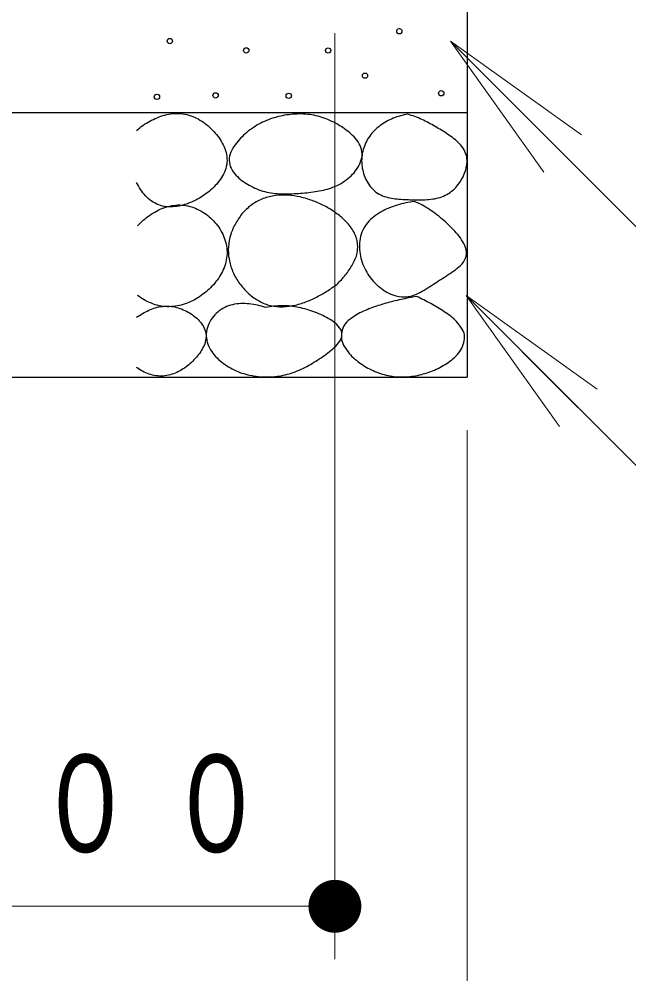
# Model space of a CAD drawing. Units: millimetres on the paper, scale 1:50. Extents: x 35 to 420, y -297 to 267.
# Drawn here: x 353.53 to 365.06, y -197.21 to -179.16 of the extents above; entities that cross this region are included whole.
import ezdxf

# ---------------------------------------------------------------- set-up
doc = ezdxf.new("R2010")
doc.units = ezdxf.units.MM
doc.layers.add('1_20', color=7, linetype='Continuous', lineweight=13)
doc.styles.add('ＭＳ ゴシック', font='')
doc.styles.get('ＭＳ ゴシック').set_extended_font_data('MS Gothic')

# ---------------------------------------------------------------- blocks, each defined once
blk = doc.blocks.new('filled_dot')
at = {"color": 0, "linetype": 'Continuous', "lineweight": -2, "const_width": 1.25}
blk.add_lwpolyline([(-0.625, 0, 1), (0.625, 0, 1)], format="xyb", close=True, dxfattribs=at)

msp = doc.modelspace()

# ---------------------------------------------------------------- linework, layer by layer
at = {"layer": '1_20', "lineweight": 25}
for p, q in [((362.003, -178.429), (362.003, -185.929)), ((342.003, -180.929), (362.003, -180.929)), ((342.003, -185.929), (362.003, -185.929))]:
    msp.add_line(p, q, dxfattribs=at)
at = {"layer": '1_20'}
for p, q in [((359.503, -179.429), (359.503, -196.929)), ((361.689, -179.579), (363.81, -181.7)), ((361.689, -179.579), (364.164, -181.346)), ((363.457, -182.054), (361.689, -179.579)), ((361.985, -184.388), (364.106, -186.509)), ((361.985, -184.388), (364.46, -186.156)), ((363.752, -186.863), (361.985, -184.388)), ((362.003, -186.929), (362.003, -206.929)), ((359.503, -195.929), (344.503, -195.929))]:
    msp.add_line(p, q, dxfattribs=at)
for points in [[(361.689, -179.579), (366.527, -184.417), (390.527, -184.417)], [(361.985, -184.388), (369.669, -192.072), (375.669, -192.072)]]:
    msp.add_lwpolyline(points, dxfattribs=at)
at = {"layer": '1_20', "lineweight": 25}
for centre in [(360.722, -179.391), (356.382, -179.576), (357.828, -179.752), (359.375, -179.755), (360.072, -180.23), (356.139, -180.63), (357.247, -180.603), (358.631, -180.611), (361.514, -180.563)]:
    msp.add_circle(centre, 0.05, dxfattribs=at)
for points, knots in [([(355.753, -181.264), (355.792, -181.232), (355.832, -181.2), (355.874, -181.171), (355.916, -181.142), (355.96, -181.115), (356.005, -181.09), (356.049, -181.066), (356.096, -181.044), (356.143, -181.024), (356.19, -181.005), (356.239, -180.988), (356.288, -180.975), (356.337, -180.963), (356.388, -180.953), (356.439, -180.948), (356.489, -180.943), (356.541, -180.941), (356.592, -180.946), (356.642, -180.95), (356.693, -180.96), (356.742, -180.975), (356.791, -180.989), (356.839, -181.008), (356.884, -181.031), (356.93, -181.054), (356.974, -181.081), (357.016, -181.11), (357.057, -181.139), (357.097, -181.172), (357.135, -181.206), (357.173, -181.24), (357.209, -181.277), (357.242, -181.316), (357.275, -181.354), (357.306, -181.395), (357.334, -181.438), (357.362, -181.481), (357.387, -181.526), (357.407, -181.573), (357.427, -181.619), (357.444, -181.669), (357.453, -181.718), (357.462, -181.768), (357.466, -181.821), (357.462, -181.871), (357.457, -181.921), (357.444, -181.972), (357.427, -182.02), (357.41, -182.068), (357.386, -182.114), (357.359, -182.157), (357.333, -182.2), (357.301, -182.241), (357.268, -182.28), (357.234, -182.318), (357.198, -182.354), (357.159, -182.388), (357.121, -182.422), (357.081, -182.453), (357.039, -182.483), (356.997, -182.512), (356.953, -182.539), (356.908, -182.563), (356.863, -182.587), (356.817, -182.61), (356.77, -182.629), (356.723, -182.648), (356.674, -182.665), (356.625, -182.678), (356.575, -182.69), (356.525, -182.701), (356.474, -182.706), (356.424, -182.71), (356.371, -182.712), (356.321, -182.707), (356.271, -182.701), (356.219, -182.691), (356.172, -182.674), (356.124, -182.656), (356.078, -182.631), (356.037, -182.603), (355.995, -182.574), (355.957, -182.538), (355.922, -182.501), (355.888, -182.463), (355.857, -182.422), (355.828, -182.38), (355.8, -182.337), (355.776, -182.292), (355.753, -182.247)], [0, 0, 0, 0, 1, 1, 1, 2, 2, 2, 3, 3, 3, 4, 4, 4, 5, 5, 5, 6, 6, 6, 7, 7, 7, 8, 8, 8, 9, 9, 9, 10, 10, 10, 11, 11, 11, 12, 12, 12, 13, 13, 13, 14, 14, 14, 15, 15, 15, 16, 16, 16, 17, 17, 17, 18, 18, 18, 19, 19, 19, 20, 20, 20, 21, 21, 21, 22, 22, 22, 23, 23, 23, 24, 24, 24, 25, 25, 25, 26, 26, 26, 27, 27, 27, 28, 28, 28, 29, 29, 29, 30, 30, 30, 30]), ([(358.909, -180.955), (358.962, -180.959), (359.015, -180.963), (359.067, -180.972), (359.12, -180.981), (359.172, -180.993), (359.222, -181.008), (359.273, -181.023), (359.323, -181.041), (359.372, -181.061), (359.421, -181.082), (359.469, -181.105), (359.516, -181.13), (359.563, -181.155), (359.609, -181.182), (359.653, -181.211), (359.697, -181.241), (359.74, -181.272), (359.78, -181.307), (359.82, -181.341), (359.86, -181.378), (359.893, -181.419), (359.926, -181.46), (359.959, -181.504), (359.979, -181.552), (360, -181.6), (360.016, -181.654), (360.017, -181.706), (360.019, -181.757), (360.006, -181.812), (359.988, -181.861), (359.971, -181.911), (359.943, -181.958), (359.913, -182.001), (359.883, -182.045), (359.848, -182.085), (359.81, -182.123), (359.772, -182.16), (359.731, -182.194), (359.687, -182.224), (359.644, -182.254), (359.597, -182.28), (359.549, -182.303), (359.501, -182.326), (359.451, -182.344), (359.401, -182.361), (359.351, -182.377), (359.299, -182.39), (359.247, -182.401), (359.195, -182.412), (359.142, -182.421), (359.09, -182.428), (359.037, -182.435), (358.985, -182.441), (358.932, -182.445), (358.879, -182.45), (358.826, -182.454), (358.773, -182.458), (358.72, -182.461), (358.667, -182.464), (358.614, -182.465), (358.561, -182.466), (358.507, -182.466), (358.455, -182.463), (358.402, -182.46), (358.348, -182.455), (358.296, -182.446), (358.244, -182.437), (358.192, -182.426), (358.141, -182.41), (358.09, -182.395), (358.04, -182.377), (357.992, -182.355), (357.943, -182.334), (357.896, -182.31), (357.85, -182.282), (357.805, -182.255), (357.76, -182.225), (357.72, -182.192), (357.679, -182.158), (357.638, -182.122), (357.606, -182.08), (357.573, -182.039), (357.541, -181.993), (357.525, -181.944), (357.508, -181.895), (357.501, -181.839), (357.506, -181.788), (357.511, -181.736), (357.532, -181.684), (357.554, -181.637), (357.577, -181.589), (357.609, -181.545), (357.641, -181.503), (357.673, -181.461), (357.709, -181.422), (357.747, -181.385), (357.785, -181.347), (357.825, -181.312), (357.866, -181.279), (357.908, -181.247), (357.952, -181.216), (357.996, -181.188), (358.041, -181.16), (358.088, -181.134), (358.136, -181.111), (358.184, -181.088), (358.233, -181.067), (358.283, -181.049), (358.333, -181.031), (358.384, -181.016), (358.435, -181.003), (358.487, -180.991), (358.539, -180.981), (358.591, -180.973), (358.644, -180.965), (358.697, -180.96), (358.75, -180.957), (358.803, -180.954), (358.856, -180.954), (358.909, -180.955)], [0, 0, 0, 0, 1, 1, 1, 2, 2, 2, 3, 3, 3, 4, 4, 4, 5, 5, 5, 6, 6, 6, 7, 7, 7, 8, 8, 8, 9, 9, 9, 10, 10, 10, 11, 11, 11, 12, 12, 12, 13, 13, 13, 14, 14, 14, 15, 15, 15, 16, 16, 16, 17, 17, 17, 18, 18, 18, 19, 19, 19, 20, 20, 20, 21, 21, 21, 22, 22, 22, 23, 23, 23, 24, 24, 24, 25, 25, 25, 26, 26, 26, 27, 27, 27, 28, 28, 28, 29, 29, 29, 30, 30, 30, 31, 31, 31, 32, 32, 32, 33, 33, 33, 34, 34, 34, 35, 35, 35, 36, 36, 36, 37, 37, 37, 38, 38, 38, 39, 39, 39, 40, 40, 40, 40]), ([(360.88, -180.959), (360.925, -180.973), (360.971, -180.987), (361.015, -181.004), (361.059, -181.02), (361.103, -181.039), (361.146, -181.059), (361.189, -181.078), (361.231, -181.1), (361.273, -181.122), (361.315, -181.144), (361.356, -181.167), (361.397, -181.19), (361.438, -181.214), (361.479, -181.238), (361.519, -181.263), (361.559, -181.288), (361.6, -181.313), (361.639, -181.339), (361.678, -181.365), (361.717, -181.392), (361.754, -181.422), (361.791, -181.451), (361.828, -181.482), (361.859, -181.517), (361.891, -181.551), (361.923, -181.588), (361.945, -181.629), (361.968, -181.67), (361.986, -181.716), (361.995, -181.761), (362.004, -181.807), (362.004, -181.856), (361.999, -181.903), (361.995, -181.949), (361.983, -181.996), (361.968, -182.041), (361.953, -182.086), (361.934, -182.129), (361.911, -182.171), (361.889, -182.212), (361.863, -182.252), (361.834, -182.289), (361.805, -182.326), (361.772, -182.362), (361.737, -182.393), (361.702, -182.424), (361.663, -182.452), (361.622, -182.475), (361.581, -182.498), (361.536, -182.516), (361.491, -182.53), (361.446, -182.545), (361.399, -182.554), (361.353, -182.561), (361.306, -182.569), (361.259, -182.572), (361.212, -182.574), (361.164, -182.577), (361.117, -182.577), (361.07, -182.577), (361.022, -182.577), (360.975, -182.576), (360.928, -182.574), (360.881, -182.573), (360.833, -182.572), (360.786, -182.569), (360.739, -182.566), (360.691, -182.563), (360.645, -182.557), (360.598, -182.551), (360.551, -182.543), (360.505, -182.531), (360.46, -182.519), (360.414, -182.505), (360.372, -182.484), (360.329, -182.464), (360.288, -182.438), (360.252, -182.408), (360.216, -182.378), (360.184, -182.342), (360.156, -182.304), (360.128, -182.266), (360.105, -182.224), (360.085, -182.182), (360.065, -182.139), (360.049, -182.094), (360.037, -182.048), (360.025, -182.003), (360.016, -181.956), (360.012, -181.909), (360.008, -181.862), (360.008, -181.814), (360.012, -181.767), (360.016, -181.72), (360.025, -181.673), (360.038, -181.628), (360.051, -181.582), (360.068, -181.538), (360.088, -181.495), (360.109, -181.453), (360.133, -181.412), (360.161, -181.373), (360.188, -181.335), (360.219, -181.299), (360.252, -181.265), (360.286, -181.232), (360.322, -181.201), (360.36, -181.173), (360.398, -181.145), (360.438, -181.12), (360.48, -181.097), (360.521, -181.074), (360.564, -181.054), (360.608, -181.036), (360.651, -181.018), (360.696, -181.003), (360.742, -180.99), (360.787, -180.977), (360.834, -180.968), (360.88, -180.959)], [0, 0, 0, 0, 1, 1, 1, 2, 2, 2, 3, 3, 3, 4, 4, 4, 5, 5, 5, 6, 6, 6, 7, 7, 7, 8, 8, 8, 9, 9, 9, 10, 10, 10, 11, 11, 11, 12, 12, 12, 13, 13, 13, 14, 14, 14, 15, 15, 15, 16, 16, 16, 17, 17, 17, 18, 18, 18, 19, 19, 19, 20, 20, 20, 21, 21, 21, 22, 22, 22, 23, 23, 23, 24, 24, 24, 25, 25, 25, 26, 26, 26, 27, 27, 27, 28, 28, 28, 29, 29, 29, 30, 30, 30, 31, 31, 31, 32, 32, 32, 33, 33, 33, 34, 34, 34, 35, 35, 35, 36, 36, 36, 37, 37, 37, 38, 38, 38, 39, 39, 39, 40, 40, 40, 40]), ([(359.544, -184.171), (359.48, -184.217), (359.416, -184.264), (359.35, -184.305), (359.283, -184.347), (359.214, -184.386), (359.144, -184.421), (359.074, -184.456), (359.001, -184.489), (358.927, -184.515), (358.853, -184.541), (358.776, -184.564), (358.699, -184.577), (358.622, -184.591), (358.542, -184.6), (358.464, -184.597), (358.386, -184.593), (358.306, -184.581), (358.232, -184.559), (358.157, -184.536), (358.085, -184.5), (358.018, -184.459), (357.952, -184.418), (357.889, -184.367), (357.833, -184.312), (357.777, -184.258), (357.726, -184.196), (357.682, -184.131), (357.638, -184.067), (357.599, -183.997), (357.569, -183.924), (357.539, -183.852), (357.515, -183.775), (357.502, -183.698), (357.489, -183.621), (357.485, -183.541), (357.49, -183.463), (357.496, -183.385), (357.512, -183.306), (357.535, -183.231), (357.558, -183.157), (357.591, -183.083), (357.629, -183.015), (357.667, -182.947), (357.713, -182.881), (357.765, -182.822), (357.817, -182.764), (357.876, -182.709), (357.94, -182.664), (358.004, -182.619), (358.076, -182.582), (358.148, -182.554), (358.221, -182.526), (358.3, -182.508), (358.377, -182.497), (358.455, -182.487), (358.535, -182.485), (358.613, -182.49), (358.691, -182.494), (358.77, -182.507), (358.847, -182.523), (358.924, -182.54), (359, -182.563), (359.074, -182.59), (359.147, -182.617), (359.22, -182.648), (359.29, -182.684), (359.36, -182.72), (359.429, -182.76), (359.493, -182.805), (359.558, -182.849), (359.621, -182.898), (359.677, -182.953), (359.733, -183.008), (359.788, -183.067), (359.829, -183.133), (359.87, -183.199), (359.908, -183.273), (359.924, -183.348), (359.939, -183.423), (359.938, -183.507), (359.923, -183.583), (359.909, -183.658), (359.873, -183.732), (359.836, -183.801), (359.8, -183.87), (359.752, -183.935), (359.703, -183.996), (359.655, -184.058), (359.599, -184.115), (359.544, -184.171)], [0, 0, 0, 0, 1, 1, 1, 2, 2, 2, 3, 3, 3, 4, 4, 4, 5, 5, 5, 6, 6, 6, 7, 7, 7, 8, 8, 8, 9, 9, 9, 10, 10, 10, 11, 11, 11, 12, 12, 12, 13, 13, 13, 14, 14, 14, 15, 15, 15, 16, 16, 16, 17, 17, 17, 18, 18, 18, 19, 19, 19, 20, 20, 20, 21, 21, 21, 22, 22, 22, 23, 23, 23, 24, 24, 24, 25, 25, 25, 26, 26, 26, 27, 27, 27, 28, 28, 28, 29, 29, 29, 30, 30, 30, 30]), ([(361.007, -182.607), (361.057, -182.63), (361.108, -182.653), (361.157, -182.679), (361.205, -182.705), (361.253, -182.734), (361.299, -182.765), (361.345, -182.795), (361.389, -182.829), (361.433, -182.862), (361.477, -182.896), (361.519, -182.932), (361.561, -182.968), (361.603, -183.005), (361.644, -183.042), (361.683, -183.081), (361.723, -183.12), (361.762, -183.159), (361.798, -183.201), (361.834, -183.243), (361.87, -183.286), (361.899, -183.332), (361.929, -183.379), (361.96, -183.428), (361.975, -183.48), (361.989, -183.532), (361.999, -183.592), (361.988, -183.643), (361.976, -183.694), (361.941, -183.744), (361.907, -183.786), (361.872, -183.829), (361.826, -183.863), (361.783, -183.897), (361.739, -183.931), (361.692, -183.961), (361.646, -183.991), (361.6, -184.022), (361.553, -184.05), (361.506, -184.081), (361.46, -184.111), (361.414, -184.142), (361.367, -184.172), (361.321, -184.202), (361.275, -184.234), (361.228, -184.262), (361.18, -184.291), (361.133, -184.32), (361.083, -184.343), (361.033, -184.365), (360.98, -184.387), (360.927, -184.399), (360.873, -184.41), (360.816, -184.415), (360.762, -184.411), (360.707, -184.407), (360.652, -184.392), (360.6, -184.374), (360.549, -184.355), (360.499, -184.329), (360.452, -184.301), (360.405, -184.272), (360.36, -184.238), (360.318, -184.202), (360.277, -184.166), (360.238, -184.125), (360.202, -184.083), (360.167, -184.041), (360.135, -183.995), (360.107, -183.947), (360.079, -183.9), (360.054, -183.85), (360.034, -183.798), (360.014, -183.747), (359.998, -183.693), (359.987, -183.639), (359.976, -183.585), (359.968, -183.53), (359.967, -183.474), (359.966, -183.419), (359.97, -183.363), (359.98, -183.309), (359.991, -183.255), (360.007, -183.201), (360.03, -183.151), (360.053, -183.102), (360.085, -183.054), (360.119, -183.012), (360.154, -182.969), (360.196, -182.931), (360.239, -182.897), (360.282, -182.862), (360.329, -182.832), (360.377, -182.805), (360.425, -182.777), (360.475, -182.754), (360.526, -182.732), (360.577, -182.711), (360.63, -182.692), (360.682, -182.676), (360.735, -182.66), (360.789, -182.646), (360.843, -182.635), (360.897, -182.623), (360.952, -182.615), (361.007, -182.607)], [0, 0, 0, 0, 1, 1, 1, 2, 2, 2, 3, 3, 3, 4, 4, 4, 5, 5, 5, 6, 6, 6, 7, 7, 7, 8, 8, 8, 9, 9, 9, 10, 10, 10, 11, 11, 11, 12, 12, 12, 13, 13, 13, 14, 14, 14, 15, 15, 15, 16, 16, 16, 17, 17, 17, 18, 18, 18, 19, 19, 19, 20, 20, 20, 21, 21, 21, 22, 22, 22, 23, 23, 23, 24, 24, 24, 25, 25, 25, 26, 26, 26, 27, 27, 27, 28, 28, 28, 29, 29, 29, 30, 30, 30, 31, 31, 31, 32, 32, 32, 33, 33, 33, 34, 34, 34, 35, 35, 35, 35]), ([(355.769, -183.07), (355.804, -183.034), (355.84, -182.997), (355.879, -182.964), (355.917, -182.931), (355.957, -182.899), (355.999, -182.87), (356.041, -182.841), (356.085, -182.813), (356.13, -182.79), (356.175, -182.766), (356.221, -182.744), (356.269, -182.727), (356.317, -182.71), (356.367, -182.695), (356.417, -182.687), (356.467, -182.678), (356.518, -182.673), (356.569, -182.674), (356.62, -182.675), (356.671, -182.681), (356.721, -182.692), (356.771, -182.703), (356.82, -182.718), (356.867, -182.737), (356.914, -182.757), (356.96, -182.78), (357.003, -182.807), (357.047, -182.833), (357.089, -182.863), (357.127, -182.896), (357.166, -182.929), (357.203, -182.966), (357.236, -183.004), (357.269, -183.042), (357.3, -183.084), (357.327, -183.127), (357.354, -183.17), (357.378, -183.216), (357.398, -183.263), (357.417, -183.309), (357.434, -183.359), (357.445, -183.408), (357.456, -183.458), (357.463, -183.509), (357.464, -183.56), (357.464, -183.61), (357.46, -183.662), (357.45, -183.712), (357.441, -183.762), (357.425, -183.811), (357.407, -183.859), (357.389, -183.906), (357.366, -183.952), (357.34, -183.996), (357.315, -184.04), (357.285, -184.083), (357.254, -184.123), (357.223, -184.163), (357.188, -184.201), (357.152, -184.237), (357.117, -184.273), (357.078, -184.308), (357.038, -184.339), (356.998, -184.371), (356.957, -184.401), (356.913, -184.428), (356.87, -184.454), (356.825, -184.479), (356.779, -184.5), (356.732, -184.522), (356.684, -184.54), (356.636, -184.555), (356.587, -184.57), (356.537, -184.581), (356.487, -184.588), (356.436, -184.595), (356.385, -184.599), (356.334, -184.597), (356.283, -184.595), (356.232, -184.589), (356.182, -184.578), (356.132, -184.567), (356.083, -184.552), (356.036, -184.533), (355.988, -184.515), (355.942, -184.492), (355.897, -184.468), (355.853, -184.443), (355.811, -184.414), (355.769, -184.385)], [0, 0, 0, 0, 1, 1, 1, 2, 2, 2, 3, 3, 3, 4, 4, 4, 5, 5, 5, 6, 6, 6, 7, 7, 7, 8, 8, 8, 9, 9, 9, 10, 10, 10, 11, 11, 11, 12, 12, 12, 13, 13, 13, 14, 14, 14, 15, 15, 15, 16, 16, 16, 17, 17, 17, 18, 18, 18, 19, 19, 19, 20, 20, 20, 21, 21, 21, 22, 22, 22, 23, 23, 23, 24, 24, 24, 25, 25, 25, 26, 26, 26, 27, 27, 27, 28, 28, 28, 29, 29, 29, 30, 30, 30, 30]), ([(361.048, -184.403), (361.138, -184.446), (361.228, -184.489), (361.315, -184.537), (361.402, -184.585), (361.49, -184.634), (361.571, -184.691), (361.652, -184.748), (361.738, -184.805), (361.802, -184.879), (361.865, -184.952), (361.939, -185.043), (361.952, -185.132), (361.966, -185.221), (361.93, -185.332), (361.884, -185.415), (361.838, -185.498), (361.754, -185.567), (361.677, -185.628), (361.6, -185.689), (361.51, -185.737), (361.42, -185.779), (361.33, -185.821), (361.235, -185.854), (361.139, -185.878), (361.043, -185.901), (360.943, -185.918), (360.844, -185.922), (360.745, -185.927), (360.644, -185.922), (360.547, -185.905), (360.45, -185.888), (360.352, -185.858), (360.261, -185.82), (360.17, -185.782), (360.08, -185.734), (360, -185.677), (359.919, -185.621), (359.838, -185.556), (359.776, -185.48), (359.715, -185.405), (359.645, -185.313), (359.63, -185.223), (359.614, -185.133), (359.636, -185.019), (359.683, -184.941), (359.73, -184.862), (359.828, -184.804), (359.911, -184.751), (359.994, -184.699), (360.089, -184.662), (360.182, -184.626), (360.274, -184.589), (360.37, -184.561), (360.465, -184.533), (360.561, -184.506), (360.658, -184.483), (360.755, -184.461), (360.852, -184.439), (360.95, -184.421), (361.048, -184.403)], [0, 0, 0, 0, 1, 1, 1, 2, 2, 2, 3, 3, 3, 4, 4, 4, 5, 5, 5, 6, 6, 6, 7, 7, 7, 8, 8, 8, 9, 9, 9, 10, 10, 10, 11, 11, 11, 12, 12, 12, 13, 13, 13, 14, 14, 14, 15, 15, 15, 16, 16, 16, 17, 17, 17, 18, 18, 18, 19, 19, 19, 20, 20, 20, 20]), ([(355.753, -184.797), (355.79, -184.772), (355.827, -184.747), (355.866, -184.725), (355.905, -184.703), (355.945, -184.682), (355.986, -184.664), (356.027, -184.646), (356.069, -184.63), (356.112, -184.617), (356.155, -184.605), (356.199, -184.595), (356.243, -184.59), (356.288, -184.585), (356.333, -184.584), (356.378, -184.587), (356.422, -184.59), (356.467, -184.598), (356.51, -184.609), (356.553, -184.62), (356.596, -184.635), (356.637, -184.653), (356.678, -184.671), (356.718, -184.691), (356.756, -184.715), (356.794, -184.738), (356.831, -184.765), (356.865, -184.794), (356.899, -184.823), (356.932, -184.854), (356.96, -184.889), (356.987, -184.924), (357.014, -184.962), (357.032, -185.002), (357.049, -185.043), (357.063, -185.088), (357.067, -185.131), (357.07, -185.175), (357.063, -185.222), (357.052, -185.264), (357.041, -185.307), (357.021, -185.349), (357, -185.388), (356.979, -185.427), (356.953, -185.465), (356.927, -185.5), (356.9, -185.536), (356.87, -185.57), (356.839, -185.602), (356.808, -185.635), (356.775, -185.666), (356.741, -185.694), (356.707, -185.723), (356.67, -185.75), (356.633, -185.774), (356.595, -185.798), (356.556, -185.82), (356.515, -185.838), (356.474, -185.857), (356.432, -185.873), (356.389, -185.884), (356.346, -185.896), (356.301, -185.904), (356.256, -185.907), (356.212, -185.909), (356.166, -185.908), (356.122, -185.901), (356.078, -185.895), (356.034, -185.883), (355.992, -185.869), (355.949, -185.855), (355.908, -185.837), (355.868, -185.816), (355.828, -185.796), (355.791, -185.772), (355.753, -185.748)], [0, 0, 0, 0, 1, 1, 1, 2, 2, 2, 3, 3, 3, 4, 4, 4, 5, 5, 5, 6, 6, 6, 7, 7, 7, 8, 8, 8, 9, 9, 9, 10, 10, 10, 11, 11, 11, 12, 12, 12, 13, 13, 13, 14, 14, 14, 15, 15, 15, 16, 16, 16, 17, 17, 17, 18, 18, 18, 19, 19, 19, 20, 20, 20, 21, 21, 21, 22, 22, 22, 23, 23, 23, 24, 24, 24, 25, 25, 25, 25]), ([(358.193, -184.611), (358.245, -184.602), (358.297, -184.592), (358.349, -184.587), (358.402, -184.582), (358.455, -184.579), (358.508, -184.579), (358.56, -184.579), (358.613, -184.581), (358.666, -184.587), (358.718, -184.593), (358.771, -184.601), (358.822, -184.612), (358.874, -184.623), (358.925, -184.636), (358.976, -184.651), (359.026, -184.666), (359.076, -184.683), (359.126, -184.701), (359.175, -184.72), (359.224, -184.74), (359.272, -184.763), (359.319, -184.786), (359.367, -184.81), (359.411, -184.838), (359.456, -184.866), (359.502, -184.896), (359.538, -184.933), (359.574, -184.97), (359.616, -185.014), (359.629, -185.061), (359.641, -185.108), (359.633, -185.168), (359.615, -185.214), (359.596, -185.261), (359.555, -185.302), (359.52, -185.34), (359.484, -185.379), (359.443, -185.412), (359.401, -185.445), (359.36, -185.479), (359.317, -185.509), (359.273, -185.539), (359.23, -185.569), (359.186, -185.598), (359.141, -185.626), (359.096, -185.654), (359.051, -185.681), (359.005, -185.707), (358.958, -185.732), (358.912, -185.757), (358.864, -185.779), (358.816, -185.801), (358.767, -185.821), (358.717, -185.839), (358.667, -185.856), (358.617, -185.872), (358.565, -185.884), (358.514, -185.896), (358.462, -185.906), (358.41, -185.912), (358.357, -185.919), (358.304, -185.923), (358.252, -185.924), (358.199, -185.926), (358.146, -185.924), (358.093, -185.92), (358.041, -185.916), (357.988, -185.91), (357.936, -185.9), (357.884, -185.89), (357.833, -185.878), (357.782, -185.862), (357.732, -185.847), (357.682, -185.829), (357.634, -185.807), (357.586, -185.786), (357.538, -185.762), (357.493, -185.734), (357.448, -185.707), (357.404, -185.677), (357.364, -185.644), (357.323, -185.61), (357.283, -185.575), (357.248, -185.536), (357.213, -185.497), (357.179, -185.454), (357.152, -185.409), (357.126, -185.364), (357.102, -185.315), (357.089, -185.265), (357.075, -185.215), (357.069, -185.16), (357.072, -185.108), (357.075, -185.056), (357.089, -185.003), (357.107, -184.954), (357.126, -184.905), (357.152, -184.858), (357.182, -184.815), (357.212, -184.772), (357.248, -184.731), (357.287, -184.697), (357.327, -184.663), (357.372, -184.633), (357.419, -184.61), (357.466, -184.587), (357.517, -184.57), (357.569, -184.559), (357.62, -184.547), (357.673, -184.541), (357.726, -184.538), (357.778, -184.536), (357.831, -184.538), (357.884, -184.543), (357.936, -184.548), (357.989, -184.557), (358.04, -184.569), (358.092, -184.58), (358.142, -184.595), (358.193, -184.611)], [0, 0, 0, 0, 1, 1, 1, 2, 2, 2, 3, 3, 3, 4, 4, 4, 5, 5, 5, 6, 6, 6, 7, 7, 7, 8, 8, 8, 9, 9, 9, 10, 10, 10, 11, 11, 11, 12, 12, 12, 13, 13, 13, 14, 14, 14, 15, 15, 15, 16, 16, 16, 17, 17, 17, 18, 18, 18, 19, 19, 19, 20, 20, 20, 21, 21, 21, 22, 22, 22, 23, 23, 23, 24, 24, 24, 25, 25, 25, 26, 26, 26, 27, 27, 27, 28, 28, 28, 29, 29, 29, 30, 30, 30, 31, 31, 31, 32, 32, 32, 33, 33, 33, 34, 34, 34, 35, 35, 35, 36, 36, 36, 37, 37, 37, 38, 38, 38, 39, 39, 39, 40, 40, 40, 40])]:
    msp.add_open_spline(points, degree=3, knots=knots, dxfattribs=at)

# ---------------------------------------------------------------- block references
at = {"layer": '1_20', "xscale": 0.4, "yscale": 0.4, "rotation": 180}
msp.add_blockref('filled_dot', (359.503, -195.929), dxfattribs=at)

# ---------------------------------------------------------------- texts
at = {"layer": '1_20', "insert": (352.003, -194.929), "char_height": 1.833, "attachment_point": 8, "style": 'ＭＳ ゴシック'}
msp.add_mtext('\\T1.32;\\W0.75;300×３００', dxfattribs=at)

doc.saveas('drawing.dxf')
